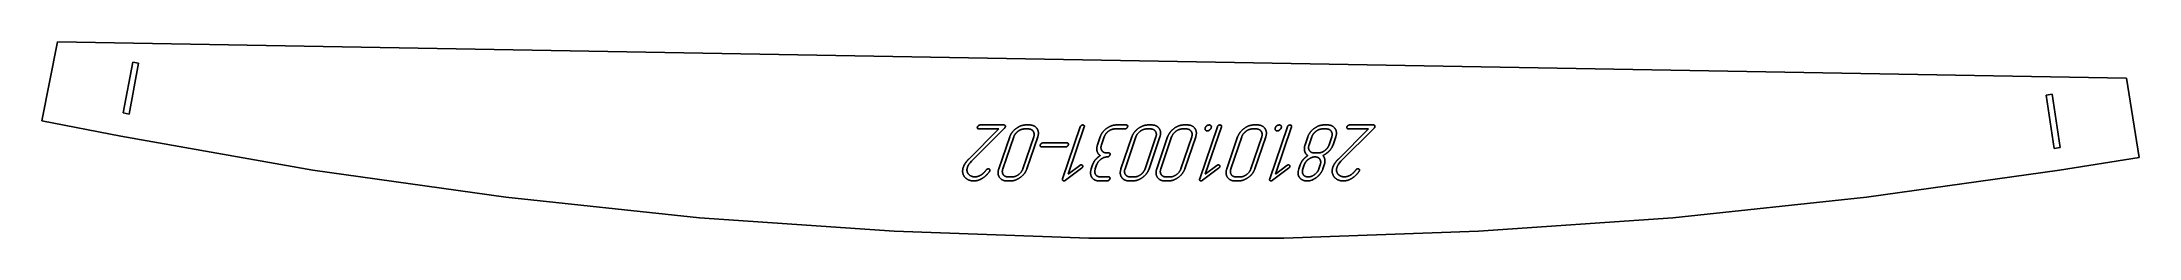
# Model space of a CAD drawing. Header units: millimetres. Extents: x 4 to 526, y -12 to 37.
import ezdxf

# ---------------------------------------------------------------- set-up
doc = ezdxf.new("R2010")
doc.units = ezdxf.units.MM
doc.linetypes.add('K5LT_BASIC', pattern=[0])
doc.layers.add('Engraving', color=7, linetype='Continuous')

msp = doc.modelspace()

# ---------------------------------------------------------------- linework, layer by layer
at = {"color": 143, "linetype": 'K5LT_BASIC', "lineweight": 25, "true_color": 0x33acca}
for p, q in [((4.23, 17.37), (8.06, 37)), ((8.06, 37), (522.38, 27.97)), ((522.38, 27.97), (525.52, 8.22)), ((23.86, 13.54), (4.23, 17.37)), ((71.58, 5.08), (23.86, 13.54)), ((525.52, 8.22), (505.76, 5.08)), ((119.54, -1.68), (71.58, 5.08)), ((505.76, 5.08), (457.78, -1.69)), ((167.71, -6.77), (119.54, -1.68)), ((457.78, -1.69), (409.61, -6.77)), ((216.03, -10.16), (167.71, -6.77)), ((264.44, -11.86), (216.03, -10.16)), ((361.29, -10.16), (312.92, -11.86)), ((409.61, -6.77), (361.29, -10.16)), ((312.92, -11.86), (264.44, -11.86))]:
    msp.add_line(p, q, dxfattribs=at)
at = {"layer": 'Engraving', "color": 143, "linetype": 'K5LT_BASIC', "lineweight": 25, "true_color": 0x33acca}
for p, q in [((24.42, 19.31), (26.78, 31.95)), ((28.25, 31.68), (25.9, 19.03)), ((26.78, 31.95), (28.25, 31.68)), ((502.46, 23.76), (503.94, 23.99)), ((504.45, 10.46), (502.46, 23.76)), ((503.94, 23.99), (505.93, 10.69)), ((25.9, 19.03), (24.42, 19.31)), ((237.43, 16.31), (243.38, 16.31)), ((248.79, 16.31), (249.78, 16.31)), ((257.93, 2.88), (262.32, 15.82)), ((263.32, 15.82), (259.33, 4.08)), ((271.27, 16.31), (273.76, 16.31)), ((279.16, 16.31), (280.16, 16.31)), ((288.05, 16.31), (289.05, 16.31)), ((292.01, 2.88), (296.4, 15.82)), ((297.4, 15.82), (293.41, 4.08)), ((305.46, 16.31), (306.46, 16.31)), ((309.42, 2.88), (313.81, 15.82)), ((314.81, 15.82), (310.82, 4.08)), ((322.87, 16.31), (323.87, 16.31)), ((329.29, 16.31), (335.24, 16.31)), ((234.62, 7.83), (242.11, 15.32)), ((243.53, 15.54), (235.26, 7.27)), ((242.11, 15.32), (237.09, 15.32)), ((242.07, 5.37), (244.78, 13.33)), ((243.07, 5.37), (245.78, 13.33)), ((250.76, 13.33), (248.05, 5.37)), ((248.45, 15.32), (249.44, 15.32)), ((251.75, 13.33), (249.05, 5.37)), ((258.68, 10.84), (252.72, 10.84)), ((253.06, 11.84), (259.02, 11.84)), ((266.6, 11.34), (267.27, 13.33)), ((268.27, 13.33), (267.59, 11.34)), ((273.42, 15.32), (270.93, 15.32)), ((272.45, 5.37), (275.15, 13.33)), ((273.45, 5.37), (276.15, 13.33)), ((281.13, 13.33), (278.43, 5.37)), ((278.82, 15.32), (279.82, 15.32)), ((282.13, 13.33), (279.42, 5.37)), ((281.34, 5.37), (284.04, 13.33)), ((282.34, 5.37), (285.04, 13.33)), ((290.02, 13.33), (287.32, 5.37)), ((287.71, 15.32), (288.71, 15.32)), ((291.02, 13.33), (288.31, 5.37)), ((298.75, 5.37), (301.45, 13.33)), ((299.75, 5.37), (302.45, 13.33)), ((307.43, 13.33), (304.73, 5.37)), ((305.12, 15.32), (306.12, 15.32)), ((308.43, 13.33), (305.72, 5.37)), ((318.2, 11.34), (318.87, 13.33)), ((319.2, 11.34), (319.87, 13.33)), ((322.53, 15.32), (323.53, 15.32)), ((324.84, 13.33), (324.17, 11.34)), ((325.84, 13.33), (325.16, 11.34)), ((326.48, 7.83), (333.97, 15.32)), ((335.4, 15.54), (327.13, 7.27)), ((333.97, 15.32), (328.96, 15.32)), ((505.93, 10.69), (504.45, 10.46)), ((234.92, 6.88), (234.66, 6.54)), ((235.26, 7.27), (234.92, 6.88)), ((262.65, 5.52), (258.66, 2.54)), ((259.33, 4.08), (262.19, 6.22)), ((265.06, 5.37), (265.4, 6.37)), ((265.4, 6.37), (265.51, 6.7)), ((265.51, 6.7), (265.58, 6.89)), ((265.58, 6.89), (265.71, 7.09)), ((266.4, 6.37), (266.06, 5.37)), ((268.9, 9.35), (269.4, 9.35)), ((296.72, 5.52), (292.73, 2.54)), ((293.41, 4.08), (296.26, 6.22)), ((314.13, 5.52), (310.14, 2.54)), ((310.82, 4.08), (313.67, 6.22)), ((316.56, 5.05), (316.66, 5.36)), ((316.66, 5.36), (317.01, 6.37)), ((317.66, 5.36), (318, 6.38)), ((321.5, 9.35), (320.51, 9.35)), ((321.98, 6.38), (321.64, 5.36)), ((322.98, 6.37), (322.63, 5.35)), ((326.79, 6.88), (326.52, 6.54)), ((327.13, 7.27), (326.79, 6.88)), ((239.84, 4.92), (239.75, 4.74)), ((245.05, 2.39), (244.06, 2.39)), ((245.39, 3.38), (244.39, 3.38)), ((269.02, 2.39), (267.03, 2.39)), ((267.37, 3.38), (269.36, 3.38)), ((275.42, 2.39), (274.43, 2.39)), ((275.76, 3.38), (274.77, 3.38)), ((284.31, 2.39), (283.32, 2.39)), ((284.65, 3.38), (283.66, 3.38)), ((301.72, 2.39), (300.73, 2.39)), ((302.06, 3.38), (301.07, 3.38)), ((316.47, 4.21), (316.5, 4.73)), ((316.5, 4.73), (316.56, 5.05)), ((318.95, 2.39), (318.65, 2.39)), ((319.29, 2.44), (318.95, 2.39)), ((319.87, 2.59), (319.29, 2.44)), ((331.7, 4.92), (331.61, 4.74))]:
    msp.add_line(p, q, dxfattribs=at)
for points in [[(236.76, 15.82), (236.7, 15.64), (236.81, 15.48)], [(237.01, 16.15), (236.83, 15.99), (236.76, 15.82)], [(237.43, 16.31), (237.19, 16.31), (237.01, 16.15)], [(243.67, 16.15), (243.56, 16.31), (243.38, 16.31)], [(243.53, 15.54), (243.64, 15.64), (243.68, 15.78)], [(243.68, 15.78), (243.76, 15.99), (243.67, 16.15)], [(248.79, 16.31), (247.55, 16.31), (246.37, 15.43)], [(251.55, 15.45), (250.93, 16.31), (249.78, 16.31)], [(262.59, 16.19), (262.4, 16.06), (262.32, 15.82)], [(262.99, 16.31), (262.77, 16.31), (262.59, 16.19)], [(263.3, 16.19), (263.08, 16.31), (262.99, 16.31)], [(263.32, 15.82), (263.41, 16.08), (263.3, 16.19)], [(271.27, 16.31), (270.03, 16.31), (268.86, 15.44)], [(274.08, 16.17), (273.98, 16.31), (273.76, 16.31)], [(273.86, 15.51), (274.05, 15.71), (274.08, 15.82)], [(274.08, 15.82), (274.15, 16.01), (274.08, 16.17)], [(279.16, 16.31), (277.92, 16.31), (276.74, 15.43)], [(281.93, 15.45), (281.3, 16.31), (280.16, 16.31)], [(288.05, 16.31), (286.81, 16.31), (285.63, 15.43)], [(290.82, 15.45), (290.19, 16.31), (289.05, 16.31)], [(293.74, 16.07), (293.47, 15.84), (293.38, 15.57)], [(294.38, 16.31), (294.02, 16.31), (293.74, 16.07)], [(294.85, 16.1), (294.72, 16.31), (294.38, 16.31)], [(294.87, 15.57), (294.97, 15.87), (294.85, 16.1)], [(296.67, 16.19), (296.48, 16.06), (296.4, 15.82)], [(297.07, 16.31), (296.85, 16.31), (296.67, 16.19)], [(297.38, 16.19), (297.16, 16.31), (297.07, 16.31)], [(297.4, 15.82), (297.49, 16.08), (297.38, 16.19)], [(305.46, 16.31), (304.22, 16.31), (303.04, 15.43)], [(308.23, 15.45), (307.6, 16.31), (306.46, 16.31)], [(311.15, 16.07), (310.88, 15.84), (310.79, 15.57)], [(311.78, 16.31), (311.43, 16.31), (311.15, 16.07)], [(312.26, 16.1), (312.13, 16.31), (311.78, 16.31)], [(312.28, 15.57), (312.38, 15.87), (312.26, 16.1)], [(314.08, 16.19), (313.89, 16.06), (313.81, 15.82)], [(314.48, 16.31), (314.26, 16.31), (314.08, 16.19)], [(314.79, 16.19), (314.57, 16.31), (314.48, 16.31)], [(314.81, 15.82), (314.9, 16.08), (314.79, 16.19)], [(322.87, 16.31), (321.63, 16.31), (320.46, 15.44)], [(325.64, 15.45), (325.01, 16.31), (323.87, 16.31)], [(328.63, 15.82), (328.57, 15.64), (328.67, 15.48)], [(328.87, 16.15), (328.69, 15.99), (328.63, 15.82)], [(329.29, 16.31), (329.06, 16.31), (328.87, 16.15)], [(335.54, 16.15), (335.42, 16.31), (335.24, 16.31)], [(335.4, 15.54), (335.5, 15.64), (335.55, 15.78)], [(335.55, 15.78), (335.62, 15.99), (335.54, 16.15)], [(236.81, 15.48), (236.91, 15.32), (237.09, 15.32)], [(246.37, 15.43), (245.2, 14.55), (244.78, 13.33)], [(246.86, 14.75), (246.07, 14.18), (245.78, 13.33)], [(248.45, 15.32), (247.65, 15.32), (246.86, 14.75)], [(250.63, 14.73), (250.23, 15.32), (249.44, 15.32)], [(250.76, 13.33), (251.03, 14.13), (250.63, 14.73)], [(251.75, 13.33), (252.18, 14.58), (251.55, 15.45)], [(252.39, 11.34), (252.33, 11.16), (252.43, 11)], [(252.63, 11.68), (252.45, 11.52), (252.39, 11.34)], [(252.43, 11), (252.54, 10.84), (252.72, 10.84)], [(253.06, 11.84), (252.82, 11.84), (252.63, 11.68)], [(258.68, 10.84), (258.93, 10.84), (259.12, 11.03)], [(259.34, 11.7), (259.25, 11.84), (259.02, 11.84)], [(259.12, 11.03), (259.31, 11.23), (259.35, 11.34)], [(259.35, 11.34), (259.42, 11.54), (259.34, 11.7)], [(266.6, 11.34), (266.31, 10.51), (266.52, 9.76)], [(268.86, 15.44), (267.69, 14.57), (267.27, 13.33)], [(267.69, 9.93), (267.31, 10.52), (267.59, 11.34)], [(268.27, 13.33), (268.55, 14.16), (269.32, 14.74)], [(269.32, 14.74), (270.1, 15.32), (270.93, 15.32)], [(273.42, 15.32), (273.67, 15.32), (273.86, 15.51)], [(276.74, 15.43), (275.57, 14.55), (275.15, 13.33)], [(277.23, 14.75), (276.44, 14.18), (276.15, 13.33)], [(278.82, 15.32), (278.02, 15.32), (277.23, 14.75)], [(281.01, 14.73), (280.6, 15.32), (279.82, 15.32)], [(281.13, 13.33), (281.41, 14.13), (281.01, 14.73)], [(282.13, 13.33), (282.55, 14.58), (281.93, 15.45)], [(285.63, 15.43), (284.46, 14.55), (284.04, 13.33)], [(286.12, 14.75), (285.33, 14.18), (285.04, 13.33)], [(287.71, 15.32), (286.91, 15.32), (286.12, 14.75)], [(289.9, 14.73), (289.49, 15.32), (288.71, 15.32)], [(290.02, 13.33), (290.3, 14.13), (289.9, 14.73)], [(291.02, 13.33), (291.44, 14.58), (290.82, 15.45)], [(293.38, 15.57), (293.28, 15.3), (293.44, 15.06)], [(293.44, 15.06), (293.6, 14.82), (293.87, 14.82)], [(293.87, 14.82), (294.24, 14.82), (294.52, 15.11)], [(294.52, 15.11), (294.81, 15.4), (294.87, 15.57)], [(303.04, 15.43), (301.87, 14.55), (301.45, 13.33)], [(303.53, 14.75), (302.74, 14.18), (302.45, 13.33)], [(305.12, 15.32), (304.32, 15.32), (303.53, 14.75)], [(307.3, 14.73), (306.9, 15.32), (306.12, 15.32)], [(307.43, 13.33), (307.71, 14.13), (307.3, 14.73)], [(308.43, 13.33), (308.85, 14.58), (308.23, 15.45)], [(310.79, 15.57), (310.69, 15.3), (310.85, 15.06)], [(310.85, 15.06), (311.01, 14.82), (311.28, 14.82)], [(311.28, 14.82), (311.65, 14.82), (311.93, 15.11)], [(311.93, 15.11), (312.22, 15.4), (312.28, 15.57)], [(318.2, 11.34), (317.91, 10.5), (318.12, 9.76)], [(320.46, 15.44), (319.3, 14.57), (318.87, 13.33)], [(319.2, 11.34), (318.91, 10.52), (319.29, 9.93)], [(320.93, 14.74), (320.15, 14.16), (319.87, 13.33)], [(322.53, 15.32), (321.7, 15.32), (320.93, 14.74)], [(323.11, 9.93), (323.89, 10.52), (324.17, 11.34)], [(324.71, 14.73), (324.31, 15.32), (323.53, 15.32)], [(324.25, 9.88), (324.9, 10.58), (325.16, 11.34)], [(324.84, 13.33), (325.12, 14.13), (324.71, 14.73)], [(325.84, 13.33), (326.26, 14.58), (325.64, 15.45)], [(328.67, 15.48), (328.78, 15.32), (328.96, 15.32)], [(233.26, 5.8), (232.78, 4.38), (233.6, 3.35)], [(233.73, 6.75), (233.43, 6.29), (233.26, 5.8)], [(234.62, 7.83), (234.04, 7.22), (233.73, 6.75)], [(234.52, 4.1), (233.95, 4.8), (234.29, 5.8)], [(234.29, 5.8), (234.42, 6.18), (234.66, 6.54)], [(239.18, 5.32), (239.04, 5.24), (238.93, 5.08)], [(239.49, 5.41), (239.31, 5.38), (239.18, 5.32)], [(239.8, 5.28), (239.69, 5.41), (239.49, 5.41)], [(239.84, 4.92), (239.91, 5.14), (239.8, 5.28)], [(242.07, 5.37), (241.65, 4.13), (242.24, 3.26)], [(243.07, 5.37), (242.79, 4.56), (243.18, 3.97)], [(246.99, 3.96), (247.77, 4.55), (248.05, 5.37)], [(247.47, 3.28), (248.64, 4.18), (249.05, 5.37)], [(262.58, 6.37), (262.39, 6.37), (262.19, 6.22)], [(262.88, 6.22), (262.78, 6.37), (262.58, 6.37)], [(262.65, 5.52), (262.88, 5.78), (262.91, 5.86)], [(262.91, 5.86), (262.98, 6.07), (262.88, 6.22)], [(265.06, 5.37), (264.64, 4.12), (265.21, 3.25)], [(266.11, 7.66), (265.83, 7.36), (265.71, 7.09)], [(266.15, 3.96), (265.78, 4.55), (266.06, 5.37)], [(267.3, 8.7), (266.56, 8.19), (266.11, 7.66)], [(266.4, 6.37), (266.68, 7.2), (267.45, 7.78)], [(266.52, 9.76), (266.73, 9.02), (267.3, 8.7)], [(267.45, 7.78), (268.23, 8.36), (269.06, 8.36)], [(268.9, 9.35), (268.06, 9.35), (267.69, 9.93)], [(269.06, 8.36), (269.31, 8.36), (269.5, 8.55)], [(269.72, 9.21), (269.63, 9.35), (269.4, 9.35)], [(269.5, 8.55), (269.69, 8.75), (269.73, 8.86)], [(269.73, 8.86), (269.8, 9.05), (269.72, 9.21)], [(272.45, 5.37), (272.03, 4.13), (272.62, 3.26)], [(273.45, 5.37), (273.17, 4.56), (273.56, 3.97)], [(277.37, 3.96), (278.15, 4.55), (278.43, 5.37)], [(277.85, 3.28), (279.02, 4.18), (279.42, 5.37)], [(281.34, 5.37), (280.92, 4.13), (281.51, 3.26)], [(282.34, 5.37), (282.06, 4.56), (282.45, 3.97)], [(286.26, 3.96), (287.04, 4.55), (287.32, 5.37)], [(286.74, 3.28), (287.91, 4.18), (288.31, 5.37)], [(296.65, 6.37), (296.46, 6.37), (296.26, 6.22)], [(296.96, 6.22), (296.86, 6.37), (296.65, 6.37)], [(296.72, 5.52), (296.96, 5.78), (296.99, 5.86)], [(296.99, 5.86), (297.06, 6.07), (296.96, 6.22)], [(298.75, 5.37), (298.33, 4.13), (298.92, 3.26)], [(299.75, 5.37), (299.47, 4.56), (299.86, 3.97)], [(303.67, 3.96), (304.45, 4.55), (304.73, 5.37)], [(304.15, 3.28), (305.32, 4.18), (305.72, 5.37)], [(314.06, 6.37), (313.87, 6.37), (313.67, 6.22)], [(314.37, 6.22), (314.27, 6.37), (314.06, 6.37)], [(314.13, 5.52), (314.37, 5.78), (314.4, 5.86)], [(314.4, 5.86), (314.47, 6.07), (314.37, 6.22)], [(317.72, 7.66), (317.25, 7.1), (317.01, 6.37)], [(317.66, 5.36), (317.38, 4.54), (317.76, 3.96)], [(318.9, 8.69), (318.18, 8.23), (317.72, 7.66)], [(319.08, 7.79), (318.29, 7.22), (318, 6.38)], [(318.12, 9.76), (318.33, 9.02), (318.9, 8.69)], [(320.68, 8.36), (319.87, 8.36), (319.08, 7.79)], [(319.29, 9.93), (319.66, 9.35), (320.51, 9.35)], [(320.57, 3.95), (321.35, 4.53), (321.64, 5.36)], [(321.88, 7.78), (321.5, 8.36), (320.68, 8.36)], [(321.05, 3.24), (322.24, 4.2), (322.63, 5.35)], [(321.5, 9.35), (322.33, 9.35), (323.11, 9.93)], [(321.98, 6.38), (322.26, 7.2), (321.88, 7.78)], [(322.66, 8.7), (323.59, 9.18), (324.25, 9.88)], [(323.12, 7.68), (323.03, 8.28), (322.66, 8.7)], [(322.98, 6.37), (323.22, 7.08), (323.12, 7.68)], [(325.12, 5.8), (324.64, 4.38), (325.47, 3.35)], [(325.6, 6.75), (325.29, 6.29), (325.12, 5.8)], [(326.48, 7.83), (325.91, 7.22), (325.6, 6.75)], [(326.39, 4.1), (325.81, 4.8), (326.15, 5.8)], [(326.15, 5.8), (326.28, 6.18), (326.52, 6.54)], [(331.04, 5.32), (330.9, 5.24), (330.79, 5.08)], [(331.35, 5.41), (331.17, 5.38), (331.04, 5.32)], [(331.67, 5.28), (331.56, 5.41), (331.35, 5.41)], [(331.7, 4.92), (331.77, 5.14), (331.67, 5.28)], [(233.6, 3.35), (234.4, 2.38), (235.82, 2.38)], [(235.2, 3.59), (234.77, 3.78), (234.52, 4.1)], [(236.11, 3.39), (235.62, 3.39), (235.2, 3.59)], [(235.82, 2.38), (236.85, 2.38), (237.82, 2.93)], [(237.52, 3.78), (236.8, 3.39), (236.11, 3.39)], [(238.93, 5.08), (238.24, 4.16), (237.52, 3.78)], [(237.82, 2.93), (238.92, 3.53), (239.75, 4.74)], [(242.24, 3.26), (242.83, 2.39), (244.06, 2.39)], [(243.18, 3.97), (243.57, 3.38), (244.39, 3.38)], [(245.05, 2.39), (246.3, 2.39), (247.47, 3.28)], [(245.39, 3.38), (246.21, 3.38), (246.99, 3.96)], [(257.93, 2.88), (257.85, 2.66), (257.96, 2.53)], [(257.96, 2.53), (258.07, 2.4), (258.27, 2.4)], [(258.27, 2.4), (258.47, 2.4), (258.66, 2.54)], [(265.21, 3.25), (265.78, 2.39), (267.03, 2.39)], [(267.37, 3.38), (266.53, 3.38), (266.15, 3.96)], [(269.02, 2.39), (269.27, 2.39), (269.46, 2.58)], [(269.68, 3.24), (269.59, 3.38), (269.36, 3.38)], [(269.46, 2.58), (269.65, 2.77), (269.69, 2.88)], [(269.69, 2.88), (269.76, 3.08), (269.68, 3.24)], [(272.62, 3.26), (273.21, 2.39), (274.43, 2.39)], [(273.56, 3.97), (273.94, 3.38), (274.77, 3.38)], [(275.42, 2.39), (276.68, 2.39), (277.85, 3.28)], [(275.76, 3.38), (276.59, 3.38), (277.37, 3.96)], [(281.51, 3.26), (282.1, 2.39), (283.32, 2.39)], [(282.45, 3.97), (282.83, 3.38), (283.66, 3.38)], [(284.31, 2.39), (285.57, 2.39), (286.74, 3.28)], [(284.65, 3.38), (285.48, 3.38), (286.26, 3.96)], [(292.01, 2.88), (291.93, 2.66), (292.04, 2.53)], [(292.04, 2.53), (292.15, 2.4), (292.35, 2.4)], [(292.35, 2.4), (292.55, 2.4), (292.73, 2.54)], [(298.92, 3.26), (299.51, 2.39), (300.73, 2.39)], [(299.86, 3.97), (300.24, 3.38), (301.07, 3.38)], [(301.72, 2.39), (302.98, 2.39), (304.15, 3.28)], [(302.06, 3.38), (302.89, 3.38), (303.67, 3.96)], [(309.42, 2.88), (309.34, 2.66), (309.45, 2.53)], [(309.45, 2.53), (309.56, 2.4), (309.76, 2.4)], [(309.76, 2.4), (309.96, 2.4), (310.14, 2.54)], [(316.47, 4.21), (316.51, 3.67), (316.81, 3.25)], [(316.81, 3.25), (317.41, 2.39), (318.65, 2.39)], [(317.76, 3.96), (318.14, 3.38), (318.97, 3.38)], [(318.97, 3.38), (319.79, 3.38), (320.57, 3.95)], [(319.87, 2.59), (320.46, 2.81), (321.05, 3.24)], [(325.47, 3.35), (326.26, 2.38), (327.68, 2.38)], [(327.06, 3.59), (326.64, 3.78), (326.39, 4.1)], [(327.98, 3.39), (327.48, 3.39), (327.06, 3.59)], [(327.68, 2.38), (328.72, 2.38), (329.69, 2.93)], [(329.39, 3.78), (328.66, 3.39), (327.98, 3.39)], [(330.79, 5.08), (330.11, 4.16), (329.39, 3.78)], [(329.69, 2.93), (330.78, 3.53), (331.61, 4.74)]]:
    msp.add_open_spline(points, degree=2, dxfattribs=at)

doc.saveas('drawing.dxf')
